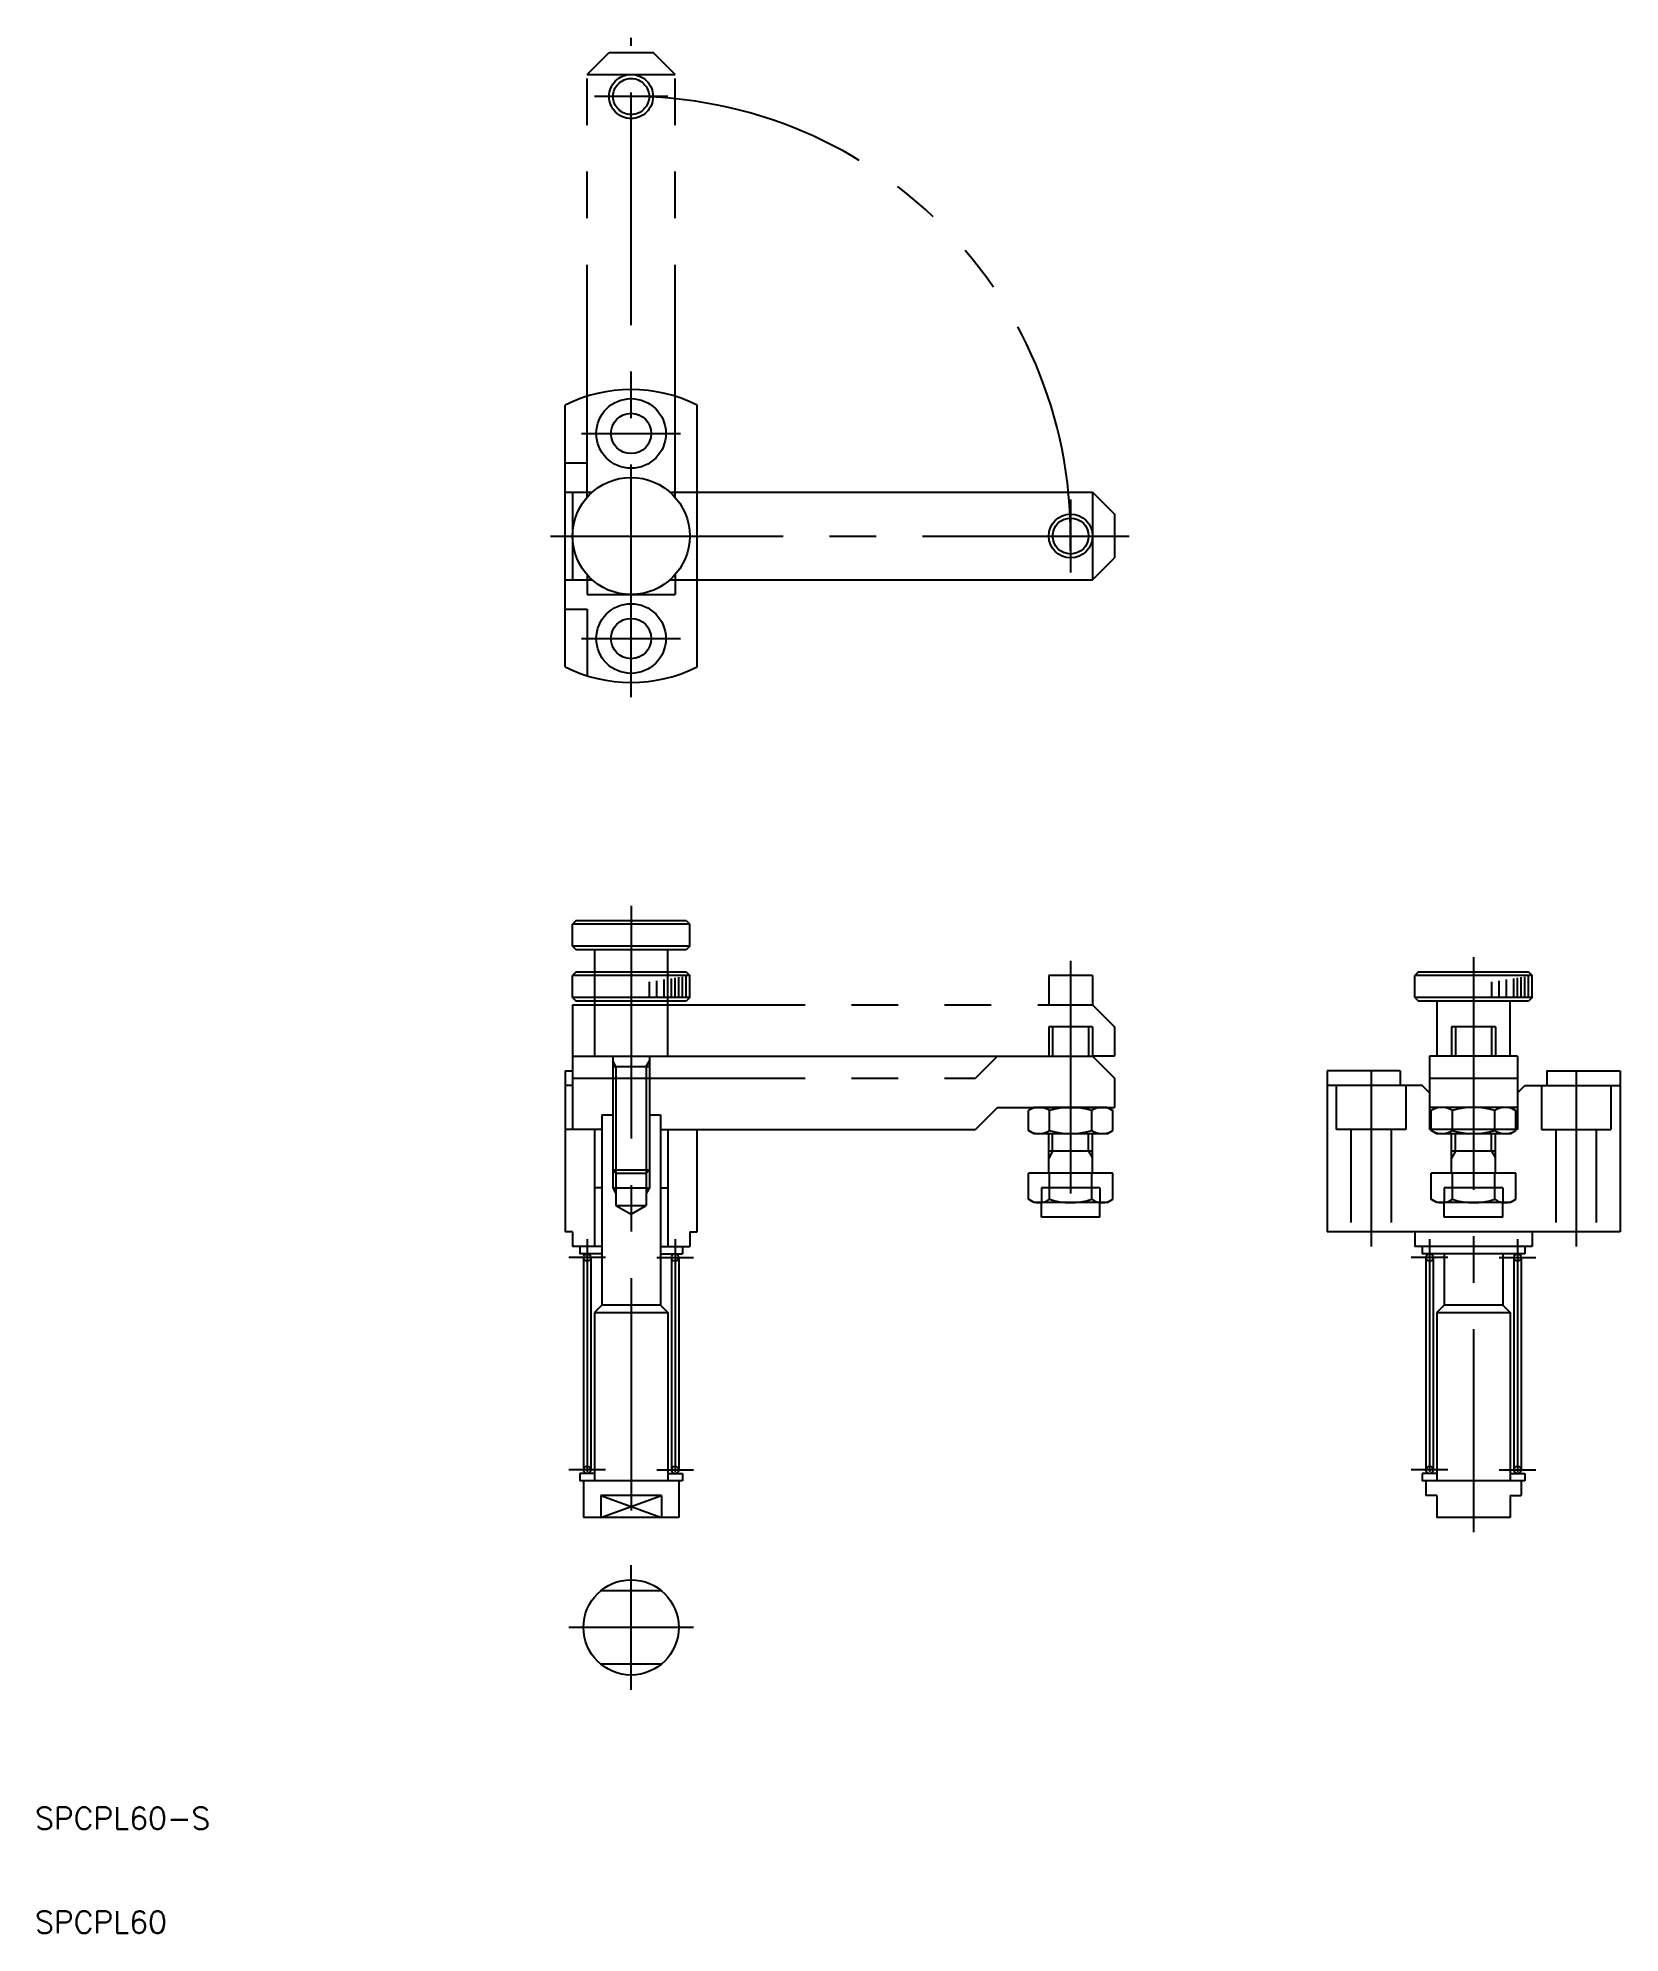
# Model space of a CAD drawing. Extents: x -81 to 135, y -42 to 217.
import ezdxf

# ---------------------------------------------------------------- set-up
doc = ezdxf.new("R2010")
doc.units = 0
for name, pattern in [('CENTER', [50.8, 31.75, -6.35, 6.35, -6.35]), ('DASHED', [19.05, 12.7, -6.35]), ('PHANTOM', [63.5, 31.75, -6.35, 6.35, -6.35, 6.35, -6.35])]:
    doc.linetypes.add(name, pattern=pattern)
doc.layers.get('0').update_dxf_attribs({"linetype": 'CONTINUOUS'})
doc.layers.add('CENTER', color=1, linetype='CENTER')
doc.styles.get("Standard").update_dxf_attribs({"font": 'txt.shx', "height": 3, "bigfont": 'bigfont.shx'})

msp = doc.modelspace()

# ---------------------------------------------------------------- linework, layer by layer
at = {"color": 3, "linetype": 'PHANTOM'}
for p, q in [((-6, 212), (-3, 215)), ((-3, 215), (3, 215)), ((6, 212), (3, 215)), ((-6, 154.291503), (-6, 212)), ((-6, 212), (6, 212)), ((6, 154.291503), (6, 212)), ((5, 209), (-5, 209)), ((-6, 143.708497), (-6, 141)), ((6, 143.708497), (6, 141)), ((-6, 141), (6, 141)), ((-7.5, 96.5), (-8, 96)), ((8, 96), (-8, 96)), ((-8, 93), (-8, 96)), ((-7.5, 96.5), (7.5, 96.5)), ((7.5, 96.5), (8, 96)), ((8, 93), (8, 96)), ((8, 93), (-8, 93)), ((-8, 93), (-7.5, 92.5)), ((7.5, 92.5), (-7.5, 92.5)), ((5, 92.5), (-5, 92.5)), ((-5, 92.5), (-5, 85.5)), ((5, 85.5), (5, 92.5)), ((8, 93), (7.5, 92.5)), ((63, 89), (57, 89)), ((57, 89), (57, 85)), ((63, 89), (63, 85)), ((-8, 85), (63, 85)), ((-8, 85), (-8, 78)), ((63, 85), (66, 82)), ((66, 82), (66, 78)), ((50, 78), (47, 75)), ((66, 78), (63, 78)), ((-8, 75), (47, 75)), ((-6.5, 50.5), (-6.5, 21.5)), ((-5.5, 50.5), (-5.5, 21.5)), ((5.5, 50.5), (5.5, 21.5)), ((6.5, 50.5), (6.5, 21.5)), ((108.5, 50.5), (108.5, 21.5)), ((109.5, 50.5), (109.5, 21.5)), ((120.5, 50.5), (120.5, 21.5)), ((121.5, 50.5), (121.5, 21.5))]:
    msp.add_line(p, q, dxfattribs=at)
at = {"color": 7, "linetype": 'CONTINUOUS'}
for p, q in [((0, 209), (0, 209)), ((-9, 131.139429), (-9, 166.860571)), ((-6, 159), (-6, 168.078784)), ((9, 155), (9, 166.860571)), ((-9, 159), (-6, 159)), ((-9, 155), (-5.291503, 155)), ((-8, 155), (-8, 143)), ((5.291503, 155), (63, 155)), ((63, 155), (66, 152)), ((63, 155), (63, 143)), ((66, 152), (66, 146)), ((63, 143), (66, 146)), ((-9, 143), (-5.291503, 143)), ((5.291503, 143), (63, 143)), ((8.999999, 131.139429), (8.999999, 143)), ((-9, 139), (-6, 139)), ((-6, 139), (-6, 129.921216)), ((-7.5, 89.5), (-8, 89)), ((8, 89), (-8, 89)), ((-8, 86), (-8, 89)), ((-7.5, 89.5), (7.5, 89.5)), ((2.5, 86), (2.5, 88.12)), ((3.5, 86), (3.5, 88.28)), ((4.5, 86), (4.5, 88.44)), ((5.5, 86), (5.5, 88.6)), ((6, 86), (6, 88.68)), ((6.5, 86), (6.5, 88.76)), ((7, 86), (7, 88.84)), ((7.5, 89.5), (8, 89)), ((7.5, 86), (7.5, 88.92)), ((8, 86), (8, 89)), ((107.5, 89.5), (107, 89)), ((123, 89), (107, 89)), ((107, 86), (107, 89)), ((107.5, 89.5), (122.5, 89.5)), ((117.5, 86), (117.5, 88.12)), ((118.5, 86), (118.5, 88.28)), ((119.5, 86), (119.5, 88.44)), ((120.5, 86), (120.5, 88.6)), ((121, 86), (121, 88.68)), ((121.5, 86), (121.5, 88.76)), ((122, 86), (122, 88.84)), ((122.5, 89.5), (123, 89)), ((122.5, 86), (122.5, 88.92)), ((123, 86), (123, 89)), ((8, 86), (-8, 86)), ((-8, 86), (-7.5, 85.5)), ((7.5, 85.5), (-7.5, 85.5)), ((-5, 85.5), (-5, 78)), ((5, 85.5), (-5, 85.5)), ((4, 86), (4, 86.0001)), ((5, 78), (5, 85.5)), ((8, 86), (7.5, 85.5)), ((123, 86), (107, 86)), ((107, 86), (107.5, 85.5)), ((122.5, 85.5), (107.5, 85.5)), ((110, 85.5), (110, 78)), ((120, 85.5), (110, 85.5)), ((119, 86), (119, 86.0001)), ((120, 78), (120, 85.5)), ((123, 86), (122.5, 85.5)), ((63, 82), (57, 82)), ((57, 82), (57, 78)), ((63, 82), (63, 78)), ((118, 82), (112, 82)), ((112, 82), (112, 78)), ((118, 82), (118, 78)), ((-8, 78), (63, 78)), ((-8, 78), (-8, 68)), ((-2.5, 78), (-2.5, 62.433)), ((2.5, 78), (2.5, 62.433)), ((63, 78), (66, 75)), ((121, 78), (109, 78)), ((109, 78), (109, 68)), ((121, 78), (121, 68)), ((-9, 76), (-9, 54)), ((-9, 76), (-8, 76)), ((-2.5, 76.6), (2.5, 76.6)), ((105, 76), (95, 76)), ((95, 76), (95, 54)), ((105, 76), (105, 74)), ((125, 76), (135, 76)), ((125, 76), (125, 74)), ((135, 76), (135, 54)), ((-8, 74), (-9, 74)), ((66, 75), (66, 71)), ((108, 74), (95, 74)), ((109, 73), (108, 74)), ((109, 75), (121, 75)), ((121, 73), (122, 74)), ((122, 74), (135, 74)), ((-4, 70), (-4, 44)), ((-4, 70), (-2.5, 70)), ((2.5, 70), (4, 70)), ((4, 70), (4, 44)), ((50, 71), (47, 68)), ((50, 71), (66, 71)), ((54.999998, 71.000004), (54.226496, 70.553425)), ((54.226497, 67.846585), (54.226497, 70.553421)), ((65, 71), (55, 71)), ((57.113249, 67.846585), (57.113249, 70.553421)), ((62.886751, 67.846585), (62.886751, 70.553421)), ((65.000002, 71.000004), (65.773504, 70.553425)), ((65.773503, 67.846585), (65.773503, 70.553421)), ((121, 71), (109, 71)), ((109.999998, 71.000004), (109.226496, 70.553425)), ((109.226497, 67.846585), (109.226497, 70.553421)), ((120, 71), (110, 71)), ((112.113249, 67.846585), (112.113249, 70.553421)), ((117.886751, 67.846585), (117.886751, 70.553421)), ((120.000002, 71.000004), (120.773504, 70.553425)), ((120.773503, 67.846585), (120.773503, 70.553421)), ((-4, 68), (-9, 68)), ((-5, 68), (-5, 52)), ((4, 68), (47, 68)), ((5, 68), (5, 52)), ((9, 54), (9, 68)), ((55, 67.400002), (54.226498, 67.846585)), ((65, 67.400002), (55, 67.400002)), ((57, 62), (57, 67.400002)), ((63, 62), (63, 67.400002)), ((65, 67.400002), (65.773502, 67.846585)), ((110, 67.400002), (109.226498, 67.846585)), ((120, 67.400002), (110, 67.400002)), ((112, 62), (112, 67.400002)), ((118, 62), (118, 67.400002)), ((120, 67.400002), (120.773502, 67.846585)), ((63, 65), (57, 65)), ((118, 65), (112, 65)), ((2.5, 62.433), (-2.5, 62.433)), ((-2.5, 62.433), (-2.067, 62)), ((2.5, 62.433), (2.067, 62)), ((-4, 60), (-5, 60)), ((-2.5, 60), (2.5, 60)), ((-2.067, 62), (2.067, 62)), ((-2.067, 62), (-2.067, 57.6)), ((2.067, 62), (2.067, 57.6)), ((4, 60), (5, 60)), ((65.773503, 62), (54.226497, 62)), ((54.226497, 58.446583), (54.226497, 62)), ((57.113249, 58.446583), (57.113249, 62)), ((62.886751, 58.446583), (62.886751, 62)), ((65.773503, 58.446583), (65.773503, 62)), ((120.773503, 62), (109.226497, 62)), ((109.226497, 58.446583), (109.226497, 62)), ((112.113249, 58.446583), (112.113249, 62)), ((117.886751, 58.446583), (117.886751, 62)), ((120.773503, 58.446583), (120.773503, 62)), ((-2.067, 57.6), (0, 56.406617)), ((-2.067, 57.6), (2.067, 57.6)), ((0, 56.406617), (2.067, 57.6)), ((55, 58.000002), (54.226498, 58.446583)), ((65, 58), (55, 58)), ((56, 56), (56, 58)), ((64, 56), (64, 58)), ((65, 58.000002), (65.773502, 58.446583)), ((110, 58.000002), (109.226498, 58.446583)), ((120, 58), (110, 58)), ((111, 56), (111, 58)), ((119, 56), (119, 58)), ((120, 58.000002), (120.773502, 58.446583)), ((64, 56), (56, 56)), ((119, 56), (111, 56)), ((-8, 54), (-9, 54)), ((-8, 54), (-8, 52)), ((-4, 52), (-8, 52)), ((-7, 52), (-7, 51)), ((4, 52), (8, 52)), ((7, 52), (7, 51)), ((8, 54), (8, 52)), ((8, 54), (9, 54)), ((135, 54), (95, 54)), ((107, 54), (107, 52)), ((123, 52), (107, 52)), ((108, 52), (108, 51)), ((122, 52), (122, 51)), ((123, 54), (123, 52)), ((-4, 51), (-7, 51)), ((4, 51), (7, 51)), ((122, 51), (108, 51)), ((111, 51), (111, 44)), ((119, 51), (119, 44)), ((-4, 44), (-5, 43)), ((4, 44), (-4, 44)), ((4, 44), (5, 43)), ((111, 44), (110, 43)), ((119, 44), (111, 44)), ((119, 44), (120, 43)), ((-5, 43), (-5, 20)), ((-5, 43), (5, 43)), ((5, 43), (5, 20)), ((110, 43), (110, 20)), ((110, 43), (120, 43)), ((120, 43), (120, 20)), ((-5, 21), (-7, 21)), ((-5, 21), (-7, 21)), ((-7, 21), (-7, 20)), ((5, 21), (7, 21)), ((7, 21), (7, 20)), ((110, 21), (108, 21)), ((108, 21), (108, 20)), ((120, 21), (122, 21)), ((122, 21), (122, 20)), ((7, 20), (-7, 20)), ((-6.5, 20), (-6.5, 15)), ((6.5, 20), (6.5, 15)), ((122, 20), (108, 20)), ((108.5, 20), (108.5, 18)), ((121.5, 20), (121.5, 18)), ((4.153312, 18), (-4.153312, 18)), ((-4.153312, 18), (-4.153312, 15)), ((4.153312, 18), (4.153312, 15)), ((110, 18), (108.5, 18)), ((110, 18), (110, 15)), ((120, 18), (121.5, 18)), ((120, 18), (120, 15)), ((6.5, 15), (-6.5, 15)), ((120, 15), (110, 15)), ((4.153312, 5), (-4.153312, 5)), ((4.153312, -5), (-4.153312, -5))]:
    msp.add_line(p, q, dxfattribs=at)
at = {"color": 3, "linetype": 'DASHED'}
for p, q in [((8.999999, 143), (9, 155)), ((96.25, 74), (96.25, 68)), ((105.75, 74), (105.75, 68)), ((124.25, 74), (124.25, 68)), ((133.75, 74), (133.75, 68)), ((105.75, 68), (96.25, 68)), ((98.25, 68), (98.25, 54)), ((103.75, 68), (103.75, 54)), ((121, 68), (109, 68)), ((124.25, 68), (133.75, 68)), ((126.25, 68), (126.25, 54)), ((131.75, 68), (131.75, 54)), ((64, 60), (56, 60)), ((56, 60), (56, 58)), ((64, 60), (64, 58)), ((119, 60), (111, 60)), ((111, 60), (111, 58)), ((119, 60), (119, 58))]:
    msp.add_line(p, q, dxfattribs=at)
at = {"color": 3, "linetype": 'CONTINUOUS'}
for p, q in [((57.5415, 82), (57.5415, 78)), ((62.4585, 82), (62.4585, 78)), ((112.5415, 82), (112.5415, 78)), ((117.4585, 82), (117.4585, 78)), ((-2.067, 76.6), (-2.5, 77.349978)), ((-2.067, 76.6), (-2.067, 62)), ((2.067, 76.6), (2.5, 77.349978)), ((2.067, 76.6), (2.067, 62)), ((57.5415, 65), (57.5415, 67.400002)), ((62.4585, 65), (62.4585, 67.400002)), ((112.5415, 65), (112.5415, 67.400002)), ((117.4585, 65), (117.4585, 67.400002)), ((57.5415, 65), (57, 64.062094)), ((62.4585, 65), (63, 64.062094)), ((112.5415, 65), (112, 64.062094)), ((117.4585, 65), (118, 64.062094)), ((-2.5, 62.433), (-2.5, 60)), ((2.5, 62.433), (2.5, 60)), ((-2.5, 60), (-2.067, 59.250022)), ((2.5, 60), (2.067, 59.250022)), ((-4.153312, 18), (4.153312, 15)), ((-4.153312, 15), (4.153312, 18))]:
    msp.add_line(p, q, dxfattribs=at)
at = {"color": 3, "linetype": 'PHANTOM'}
for radius in [3, 2.4585]:
    msp.add_circle((0, 209), radius, dxfattribs=at)
at = {"color": 7, "linetype": 'CONTINUOUS'}
for centre, radius in [((0, 163), 4.75), ((0, 163), 2.75), ((0, 149), 8), ((60, 149), 3), ((0, 135), 4.75), ((0, 135), 2.75), ((-6, 50.5), 0.5), ((6, 50.5), 0.5), ((109, 50.5), 0.5), ((121, 50.5), 0.5), ((-6, 21.5), 0.5), ((6, 21.5), 0.5), ((109, 21.5), 0.5), ((121, 21.5), 0.5), ((0, 0), 6.5)]:
    msp.add_circle(centre, radius, dxfattribs=at)
at = {"color": 3, "linetype": 'CONTINUOUS'}
msp.add_circle((60, 149), 2.4585, dxfattribs=at)
at = {"color": 3, "linetype": 'PHANTOM'}
msp.add_arc((0, 149), 60, 358.09014068, 91.90985932, dxfattribs=at)
at = {"color": 7, "linetype": 'CONTINUOUS'}
for centre, radius, start, end in [((0, 149), 20, 63.256316, 116.743684), ((0, 149), 20, 243.256316, 296.743684), ((55.669873, 68.444187), 2.555817, 55.615659, 124.384341), ((60, 61.446612), 9.553392, 72.411996, 107.588004), ((64.330127, 68.444187), 2.555817, 55.615659, 124.384341), ((110.669873, 68.444187), 2.555817, 55.615659, 124.384341), ((115, 61.446612), 9.553392, 72.411996, 107.588004), ((119.330127, 68.444187), 2.555817, 55.615659, 124.384341), ((55.669873, 69.955819), 2.555817, 235.615659, 304.384341), ((60, 76.953394), 9.553392, 252.411996, 287.588004), ((64.330127, 69.955819), 2.555817, 235.615659, 304.384341), ((110.669873, 69.955819), 2.555817, 235.615659, 304.384341), ((115, 76.953394), 9.553392, 252.411996, 287.588004), ((119.330127, 69.955819), 2.555817, 235.615659, 304.384341), ((55.669873, 60.555817), 2.555817, 235.615659, 304.384341), ((60, 67.553392), 9.553392, 252.411996, 287.588004), ((64.330127, 60.555817), 2.555817, 235.615659, 304.384341), ((110.669873, 60.555817), 2.555817, 235.615659, 304.384341), ((115, 67.553392), 9.553392, 252.411996, 287.588004), ((119.330127, 60.555817), 2.555817, 235.615659, 304.384341)]:
    msp.add_arc(centre, radius, start, end, dxfattribs=at)
at = {"layer": 'CENTER', "color": 1, "linetype": 'CENTER'}
for p, q in [((0, 127), (0, 217)), ((-6.75, 163), (6.75, 163)), ((60, 154), (60, 144)), ((-11, 149), (68, 149)), ((-6.75, 135), (6.75, 135)), ((0, 98.5), (0, 13)), ((60, 91), (60, 54)), ((115, 91.5), (115, 13)), ((101, 76), (101, 52)), ((129, 76), (129, 52)), ((-6, 53), (-6, 19)), ((6, 53), (6, 19)), ((109, 53), (109, 19)), ((121, 53), (121, 19)), ((-3.5, 50.5), (-8.5, 50.5)), ((3.5, 50.5), (8.5, 50.5)), ((111.5, 50.5), (106.5, 50.5)), ((118.5, 50.5), (123.5, 50.5)), ((-3.5, 21.5), (-8.5, 21.5)), ((3.5, 21.5), (8.5, 21.5)), ((111.5, 21.5), (106.5, 21.5)), ((118.5, 21.5), (123.5, 21.5)), ((0, -8.5), (0, 8.5)), ((8.5, 0), (-8.5, 0))]:
    msp.add_line(p, q, dxfattribs=at)

# ---------------------------------------------------------------- texts
at = {"color": 7, "linetype": 'CONTINUOUS'}
for s, p in [('SPCPL60-S', (-81.356971, -27.554464)), ('SPCPL60', (-81.356971, -41.726333))]:
    msp.add_text(s, height=3, dxfattribs=at).set_placement(p)

doc.saveas('drawing.dxf')
